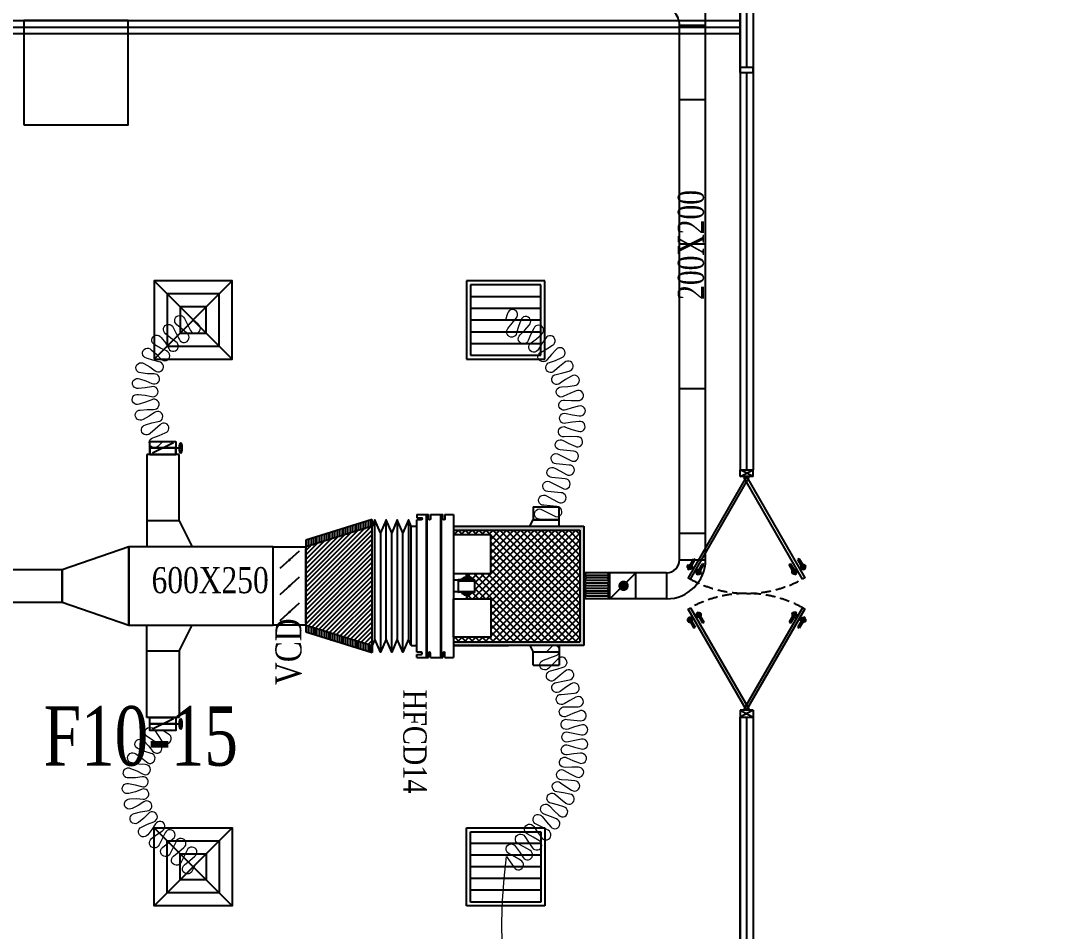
# Model space of a CAD drawing. Header units: metres. Extents: x 352651 to 1421851, y -87441 to -24441.
# Drawn here: x 1179306 to 1187178, y -55456 to -48460 of the extents above; entities that cross this region are included whole.
import ezdxf
from ezdxf.enums import TextEntityAlignment as Align

# ---------------------------------------------------------------- set-up
doc = ezdxf.new("R2010")
doc.units = ezdxf.units.M
doc.header["$LTSCALE"] = 300
doc.header["$MEASUREMENT"] = 0
doc.linetypes.add('DASHED2', pattern=[0.375, 0.25, -0.125])
for name, color, linetype in [('bat noi mem', 4, 'CONTINUOUS'), ('CUA', 8, 'CONTINUOUS'), ('CUAGIO', 2, 'CONTINUOUS'), ('KHUAT', 8, 'DASHED2'), ('KT', 1, 'CONTINUOUS'), ('thiet bi', 11, 'CONTINUOUS'), ('vach', 6, 'CONTINUOUS')]:
    doc.layers.add(name, color=color, linetype=linetype)
doc.layers.add('noi mem', color=5, linetype='BATTING', lineweight=0)
doc.styles.add('PHU', font='vntimeh.shx', dxfattribs={"width": 0.8})
doc.styles.add('ROMANS', font='romans.shx', dxfattribs={"width": 0.75, "bigfont": 'romancvn.shx'})
doc.linetypes.add('BATTING', pattern='A,0.0001,-0.1,[134,ltypeshp.shx,S=0.1,R=0,X=-0.1,Y=0],-0.2,[134,ltypeshp.shx,S=0.1,R=180,X=0.1,Y=0],-0.1', length=0.4001)
pattern_1 = [(90, (1239454.174, -608471.175), (12.5, 6.25), [0, -12.5])]

# ---------------------------------------------------------------- blocks, each defined once
blk = doc.blocks.new('cot1')
at = {"layer": 'vach'}
blk.add_lwpolyline([(-400, -400), (400, -400), (400, 400), (-400, 400)], close=True, dxfattribs=at)
blk = doc.blocks.new('SAD')
at = {"layer": 'CUAGIO', "color": 8}
for p, q in [((-300, -300), (300, 300)), ((300, -300), (-300, 300))]:
    blk.add_line(p, q, dxfattribs=at)
at = {"layer": 'CUAGIO'}
blk.add_lwpolyline([(300, -300), (300, 300), (-300, 300), (-300, -300)], close=True, dxfattribs=at)
at = {"layer": 'CUAGIO', "color": 8}
for points in [[(200, -200), (200, 200), (-200, 200), (-200, -200)], [(100, -100), (100, 100), (-100, 100), (-100, -100)]]:
    blk.add_lwpolyline(points, close=True, dxfattribs=at)
blk = doc.blocks.new('SAG')
at = {"layer": 'CUAGIO'}
for p, q in [((-300, 300), (-300, -300)), ((300, 300), (-300, 300)), ((300, -300), (300, 300)), ((-300, -300), (300, -300))]:
    blk.add_line(p, q, dxfattribs=at)
at = {"layer": 'CUAGIO', "color": 8}
for p, q in [((-270, 270), (-270, -270)), ((270, 270), (-270, 270)), ((-180, -270), (-180, 270)), ((-90, -270), (-90, 270)), ((0, -270), (0, 270)), ((90, -270), (90, 270)), ((180, -270), (180, 270)), ((270, -270), (270, 270)), ((-270, -270), (270, -270))]:
    blk.add_line(p, q, dxfattribs=at)
blk = doc.blocks.new('1-van gio D200')
at = {"layer": 'CUAGIO'}
h = blk.add_hatch(dxfattribs=at)
h.set_pattern_fill('ANSI31', color=256, scale=100, style=0)
edge = h.paths.add_edge_path()
edge.add_ellipse((486127, -58494), major_axis=(-38.1, 0), ratio=0.310482, start_angle=0, end_angle=360, ccw=False)
for p, q in [((486167, -58437.3), (486087.1, -58277.5)), ((486127, -58257.4), (486127, -58494))]:
    blk.add_line(p, q, dxfattribs=at)
at = {"layer": 'CUAGIO', "const_width": 3}
for points in [[(486127, -58457.4), (486177, -58457.4), (486177, -58257.4), (486077, -58257.4), (486077, -58457.4), (486127, -58457.4)], [(486167, -58437.3), (486087.1, -58277.5)], [(486127, -58257.4), (486127, -58494)]]:
    blk.add_lwpolyline(points, dxfattribs=at)
at = {"layer": 'CUAGIO'}
blk.add_lwpolyline([(486177, -58457.4), (486077, -58457.4), (486077, -58257.4), (486177, -58257.4)], close=True, dxfattribs=at)
at = {"layer": 'CUAGIO', "const_width": 5.35}
blk.add_lwpolyline([(486130.7, -58357.4, -1), (486123.3, -58357.4, -1)], format="xyb", close=True, dxfattribs=at)
at = {"layer": 'CUAGIO', "extrusion": (0, 0, -1)}
blk.add_ellipse((486127, -58494), major_axis=(-38.1, 0), ratio=0.310482, start_param=-1.570796, end_param=4.712389, dxfattribs=at)
blk = doc.blocks.new('bac noi mem')
at = {"layer": 'bat noi mem'}
for p, q in [((493886.7, -64673), (493866.7, -64693)), ((494066.7, -64693), (493866.7, -64693)), ((493866.7, -64693), (493886.7, -64713)), ((494046.7, -64673), (493886.7, -64673)), ((494046.7, -64673), (494066.7, -64693)), ((494066.7, -64693), (494046.7, -64713)), ((493886.7, -64713), (493866.7, -64733)), ((494066.7, -64733), (493866.7, -64733)), ((493866.7, -64733), (493886.7, -64753)), ((493886.7, -64753), (493866.7, -64773)), ((494066.7, -64773), (493866.7, -64773)), ((493866.7, -64773), (493886.7, -64793)), ((494046.7, -64713), (493886.7, -64713)), ((494046.7, -64753), (493886.7, -64753)), ((494046.7, -64713), (494066.7, -64733)), ((494066.7, -64733), (494046.7, -64753)), ((494046.7, -64753), (494066.7, -64773)), ((494066.7, -64773), (494046.7, -64793)), ((493886.7, -64793), (493866.7, -64813)), ((494066.7, -64813), (493866.7, -64813)), ((493866.7, -64813), (493886.7, -64833)), ((493886.7, -64833), (493866.7, -64853)), ((494066.7, -64853), (493866.7, -64853)), ((493866.7, -64853), (493886.7, -64873)), ((494046.7, -64793), (493886.7, -64793)), ((494046.7, -64833), (493886.7, -64833)), ((494046.7, -64793), (494066.7, -64813)), ((494066.7, -64813), (494046.7, -64833)), ((494046.7, -64833), (494066.7, -64853)), ((494066.7, -64853), (494046.7, -64873)), ((494046.7, -64873), (493886.7, -64873))]:
    blk.add_line(p, q, dxfattribs=at)

msp = doc.modelspace()

# ---------------------------------------------------------------- hatches: boundary and pattern name
at = {"layer": 'CUAGIO'}
h = msp.add_hatch(dxfattribs=at)
h.set_pattern_fill('DOTS', color=2, scale=200, angle=90, style=0)
h.set_pattern_definition(pattern_1)
h.paths.add_polyline_path([(1181497.1, -52502.4), (1181497.1, -52450), (1182007.1, -52292), (1182007.1, -52344.4)])
h = msp.add_hatch(dxfattribs=at)
h.set_pattern_fill('ANSI31', color=256, scale=200, style=0)
h.set_pattern_definition([(45, (356591.88, -88621.382), (-17.6776695, 17.6776695), [])])
h.paths.add_polyline_path([(1182007.1, -52344.4), (1181497.1, -52502.4), (1181497.1, -53102.4), (1182007.1, -53260.4)])
h = msp.add_hatch(dxfattribs=at)
h.set_pattern_fill('DOTS', color=2, scale=200, angle=-90, style=0)
h.set_pattern_definition([(270, (1213169.591, 545734.478), (12.5, -6.25), [0, -12.5])])
h.paths.add_polyline_path([(1183602.1, -53230.4), (1182632.1, -53230.4), (1182632.1, -53260.4), (1183632.1, -53260.4), (1183632.1, -52344.4), (1182632.1, -52344.4), (1182632.1, -52374.4), (1183602.1, -52374.4)])
at = {"layer": 'CUAGIO', "ltscale": 1.5}
h = msp.add_hatch(dxfattribs=at)
h.set_pattern_fill('ANSI37', color=9, scale=300, angle=-90, style=0)
h.set_pattern_definition([(315, (1243232.635, 498319.52), (26.5165043, 26.5165043), []), (45, (1243232.635, 498319.52), (-26.5165043, 26.5165043), [])])
h.paths.add_polyline_path([(1182918.1, -52705.6), (1182730.7, -52705.6), (1182730.7, -52735), (1182750.9, -52735), (1182750.9, -52745.5), (1182766.7, -52745.5), (1182766.7, -52755.4), (1182791.6, -52755.4, -1), (1182793.7, -52761.9), (1182793.7, -52844.3, -1), (1182791.6, -52850.7), (1182766.7, -52850.7), (1182766.7, -52860.6), (1182750.9, -52860.6), (1182750.9, -52871.2), (1182730.7, -52871.2), (1182730.7, -52900.6), (1182918.1, -52900.6), (1182918.1, -53195.6), (1182632.1, -53195.6), (1182632.1, -53230.4), (1183602.1, -53230.4), (1183602.1, -52374.4), (1182632.1, -52374.4), (1182632.1, -52410.6), (1182918.1, -52410.6)])
at = {"layer": 'CUAGIO'}
h = msp.add_hatch(dxfattribs=at)
h.set_pattern_fill('DOTS', color=2, scale=200, angle=90, style=0)
h.set_pattern_definition(pattern_1)
h.paths.add_polyline_path([(1181497.1, -53154.7), (1181497.1, -53102.4), (1182007.1, -53260.4), (1182007.1, -53312.7)])

# ---------------------------------------------------------------- linework, layer by layer
at = {"layer": 'bat noi mem'}
for p, q in [((1182007.1, -53260.4), (1182007.1, -52344.4)), ((1182028.6, -53210.4), (1182028.6, -52294.4)), ((1182114.3, -53210.4), (1182114.3, -52294.4)), ((1182200, -52294.4), (1182200, -53210.4)), ((1182285.7, -52294.4), (1182285.7, -53210.4)), ((1182071.4, -52394.4), (1182071.4, -53310.4)), ((1182157.1, -53310.4), (1182157.1, -52394.4)), ((1182242.9, -53310.4), (1182242.9, -52394.4))]:
    msp.add_line(p, q, dxfattribs=at)
for points in [[(1182307.1, -52344.4), (1182285.7, -52294.4), (1182242.9, -52394.4), (1182200, -52294.4), (1182157.1, -52394.4), (1182114.3, -52294.4), (1182071.4, -52394.4), (1182028.6, -52294.4), (1182007.1, -52344.4)], [(1182307.1, -53260.4), (1182285.7, -53210.4), (1182242.9, -53310.4), (1182200, -53210.4), (1182157.1, -53310.4), (1182114.3, -53210.4), (1182071.4, -53310.4), (1182028.6, -53210.4), (1182007.1, -53260.4)]]:
    msp.add_lwpolyline(points, dxfattribs=at)
at = {"layer": 'CUA', "linetype": 'Continuous'}
for p, q in [((1184832.1, -48859.6), (1184832.1, -45809.6)), ((1184832.1, -45809.6), (1184832.1, -48859.6)), ((1184882.1, -45809.6), (1184882.1, -48819.6)), ((1184932.1, -45809.6), (1184932.1, -48859.6)), ((1174032.1, -48459.6), (1184832.1, -48459.6)), ((1174032.1, -48509.6), (1184832.1, -48509.6)), ((1174032.1, -48559.6), (1184832.1, -48559.6)), ((1184832.1, -48859.6), (1184832.1, -51909.6)), ((1184882.1, -48859.6), (1184882.1, -51909.6)), ((1184932.1, -48859.6), (1184932.1, -51909.6)), ((1184832.1, -59059.6), (1184832.1, -53809.6)), ((1184832.1, -53809.6), (1184832.1, -58873.5)), ((1184882.1, -53809.6), (1184882.1, -59009.6)), ((1184932.1, -53809.6), (1184932.1, -58959.6))]:
    msp.add_line(p, q, dxfattribs=at)
at = {"layer": 'CUA'}
for p, q in [((1184832.1, -51909.6), (1184931.7, -51909.6)), ((1184931.7, -51962.3), (1184832.1, -51909.6)), ((1184832.1, -51962.3), (1184931.7, -51909.6)), ((1184832.1, -51962.3), (1184832.1, -51909.6)), ((1184931.7, -51962.3), (1184931.7, -51909.6)), ((1184931.7, -51962.3), (1184832.1, -51962.3)), ((1184469.9, -52669.5), (1184424.9, -52643.5)), ((1184433.6, -52680.4), (1184462.5, -52630.2)), ((1184450.5, -52638.5), (1184476.5, -52593.5)), ((1184461.3, -52644.7), (1184487.3, -52599.7)), ((1184476.5, -52593.5), (1184487.3, -52599.7)), ((1184517.2, -52677), (1184543.1, -52631.9)), ((1184528, -52683.2), (1184553.9, -52638.2)), ((1184553.9, -52638.2), (1184543.1, -52631.9)), ((1185209.9, -52638.2), (1185220.7, -52631.9)), ((1185235.9, -52683.2), (1185209.9, -52638.2)), ((1185246.7, -52677), (1185220.7, -52631.9)), ((1185287.3, -52593.5), (1185276.5, -52599.7)), ((1185302.5, -52644.7), (1185276.5, -52599.7)), ((1185313.3, -52638.5), (1185287.3, -52593.5)), ((1185294, -52669.5), (1185338.9, -52643.5)), ((1185330.3, -52680.4), (1185301.3, -52630.2)), ((1184491.5, -52681.9), (1184536.4, -52707.9)), ((1184500.2, -52718.8), (1184529.1, -52668.7)), ((1185272.4, -52681.9), (1185227.4, -52707.9)), ((1185263.7, -52718.8), (1185234.7, -52668.7)), ((1184469.9, -53049.7), (1184424.9, -53075.6)), ((1184433.6, -53038.8), (1184462.5, -53088.9)), ((1184491.5, -53037.2), (1184536.4, -53011.3)), ((1184500.2, -53000.3), (1184529.1, -53050.5)), ((1184517.2, -53042.2), (1184543.1, -53087.2)), ((1184528, -53035.9), (1184553.9, -53081)), ((1185235.9, -53035.9), (1185209.9, -53081)), ((1185246.7, -53042.2), (1185220.7, -53087.2)), ((1185272.4, -53037.2), (1185227.4, -53011.3)), ((1185263.7, -53000.3), (1185234.7, -53050.5)), ((1185294, -53049.7), (1185338.9, -53075.6)), ((1185330.3, -53038.8), (1185301.3, -53088.9)), ((1184450.5, -53080.6), (1184476.5, -53125.7)), ((1184461.3, -53074.4), (1184487.3, -53119.4)), ((1184476.5, -53125.7), (1184487.3, -53119.4)), ((1184553.9, -53081), (1184543.1, -53087.2)), ((1185209.9, -53081), (1185220.7, -53087.2)), ((1185302.5, -53074.4), (1185276.5, -53119.4)), ((1185287.3, -53125.7), (1185276.5, -53119.4)), ((1185313.3, -53080.6), (1185287.3, -53125.7)), ((1184931.7, -53756.8), (1184832.1, -53756.8)), ((1184931.7, -53756.8), (1184832.1, -53809.6)), ((1184832.1, -53756.8), (1184931.7, -53809.6)), ((1184832.1, -53756.8), (1184832.1, -53809.6)), ((1184931.7, -53756.8), (1184931.7, -53809.6)), ((1184832.1, -53809.6), (1184931.7, -53809.6))]:
    msp.add_line(p, q, dxfattribs=at)
at = {"layer": 'CUA', "linetype": 'Continuous'}
msp.add_lwpolyline([(1184932.1, -48859.6), (1184932.1, -48819.6), (1184832.1, -48819.6), (1184832.1, -48859.6)], close=True, dxfattribs=at)
at = {"layer": 'CUA'}
for points in [[(1184451.6, -52749.9), (1184900.2, -51972.9), (1184881.9, -51962.3), (1184433.3, -52739.4)], [(1185312.2, -52749.9), (1184863.6, -51972.9), (1184881.9, -51962.3), (1185330.5, -52739.4)], [(1184451.6, -52969.2), (1184900.2, -53746.2), (1184881.9, -53756.8), (1184433.3, -52979.8)], [(1185312.2, -52969.2), (1184863.6, -53746.2), (1184881.9, -53756.8), (1185330.5, -52979.8)]]:
    msp.add_lwpolyline(points, close=True, dxfattribs=at)
for centre, major_axis in [((1184447.4, -52656.5), (4.7, -17.6)), ((1185249.9, -52694.9), (17.6, -4.7)), ((1184514, -53024.2), (-17.6, 4.7)), ((1185316.5, -53062.7), (-4.7, 17.6))]:
    msp.add_ellipse(centre, major_axis=major_axis, ratio=1, dxfattribs=at)
at = {"layer": 'CUA', "extrusion": (0, 0, -1)}
for centre, major_axis in [((1185316.5, -52656.5), (-4.7, -17.6)), ((1184514, -52694.9), (-17.6, -4.7)), ((1184447.4, -53062.7), (4.7, 17.6)), ((1185249.9, -53024.2), (17.6, 4.7))]:
    msp.add_ellipse(centre, major_axis=major_axis, ratio=1, dxfattribs=at)
at = {"layer": 'CUAGIO'}
for p, q in [((1184567.1, -52601.1), (1184567.1, -48398.3)), ((1184367.1, -52601.1), (1184367.1, -48497.3)), ((1180525.3, -51792.4), (1180275.3, -51792.4)), ((1180275.3, -51792.4), (1180275.3, -52502.4)), ((1180525.3, -52302.4), (1180525.3, -51792.4)), ((1183242.8, -52194.7), (1183442.8, -52194.7)), ((1183442.8, -52294.4), (1183442.8, -52194.7)), ((1180525.3, -52302.4), (1180275.3, -52302.4)), ((1180525.3, -52302.4), (1180625.3, -52502.4)), ((1183242.8, -52294.4), (1183442.8, -52294.4)), ((1183442.8, -52294.4), (1183242.8, -52294.4)), ((1182632.1, -52374.4), (1183602.1, -52374.4)), ((1181446.4, -52535.4), (1181297.9, -52669.3)), ((1184367.1, -52601.1), (1184567.1, -52601.1)), ((1181446.4, -52735.4), (1181297.9, -52869.3)), ((1184267.1, -52701.1), (1183632.1, -52701.1)), ((1184032.1, -52701.1), (1183832.1, -52901.1)), ((1183832.1, -52901.1), (1183832.1, -52701.1)), ((1184032.1, -52901.1), (1184032.1, -52701.1)), ((1184267.1, -52701.1), (1184267.1, -52901.1)), ((1181446.4, -52935.4), (1181297.9, -53069.3)), ((1184267.1, -52901.1), (1183632.1, -52901.1)), ((1180275.3, -53812.4), (1180275.3, -53102.4)), ((1180525.3, -53302.4), (1180625.3, -53102.4)), ((1182632.1, -53230.4), (1183602.1, -53230.4)), ((1182632.1, -53260.4), (1183053.5, -53260.4)), ((1180525.3, -53302.4), (1180275.3, -53302.4)), ((1180525.3, -53302.4), (1180525.3, -53812.4)), ((1183442.8, -53310.4), (1183242.8, -53310.4)), ((1183442.8, -53310.4), (1183242.8, -53310.4)), ((1183442.8, -53310.4), (1183442.8, -53410.1)), ((1183242.8, -53410.1), (1183442.8, -53410.1)), ((1180525.3, -53812.4), (1180275.3, -53812.4))]:
    msp.add_line(p, q, dxfattribs=at)
at = {"layer": 'CUAGIO', "color": 2}
for p, q in [((1184567.1, -48497.3), (1184367.1, -48497.3)), ((1184567.1, -49068.3), (1184367.1, -49068.3)), ((1184567.1, -50178.3), (1184367.1, -50178.3)), ((1184567.1, -51288.3), (1184367.1, -51288.3)), ((1182007.1, -53312.7), (1182007.1, -52292)), ((1182632.1, -52344.4), (1183632.1, -52344.4)), ((1183632.1, -52344.4), (1183632.1, -53260.4)), ((1183602.1, -52374.4), (1183602.1, -53230.4)), ((1184567.1, -52398.3), (1184367.1, -52398.3)), ((1181497.1, -52450), (1181497.1, -52502.4)), ((1181497.1, -53086.9), (1181497.1, -52517.9)), ((1181497.1, -53102.4), (1181497.1, -53154.7)), ((1182007.1, -53260.4), (1182007.1, -53312.7)), ((1183632.1, -53260.4), (1182632.1, -53260.4))]:
    msp.add_line(p, q, dxfattribs=at)
at = {"layer": 'CUAGIO'}
for points in [[(1180500.3, -51792.4), (1180500.3, -51742.4), (1180300.3, -51742.4), (1180300.3, -51792.4)], [(1180137.1, -53102.4), (1180137.1, -52502.4), (1179627.1, -52677.4), (1179627.1, -52927.4)], [(1181247.1, -53102.4), (1181247.1, -52502.4), (1181497.1, -52502.4), (1181497.1, -53102.4)], [(1179627.1, -52677.4), (1178517.1, -52677.4), (1178517.1, -52927.4), (1179627.1, -52927.4)], [(1180500.3, -53812.4), (1180500.3, -53862.4), (1180300.3, -53862.4), (1180300.3, -53812.4)]]:
    msp.add_lwpolyline(points, close=True, dxfattribs=at)
for points in [[(1183242.8, -52194.7), (1183242.8, -52294.4)], [(1182007.1, -52292), (1181497.1, -52450)], [(1181497.1, -53102.4), (1182007.1, -53260.4), (1182007.1, -52344.4), (1181497.1, -52502.4)], [(1183217.6, -52344.4), (1183242.8, -52294.4)], [(1183442.8, -52344.4), (1183442.8, -52294.4)], [(1181497.1, -53154.7), (1182007.1, -53312.7)], [(1183217.6, -53260.4), (1183242.8, -53310.4)], [(1183442.8, -53260.4), (1183442.8, -53310.4)], [(1183242.8, -53410.1), (1183242.8, -53310.4)]]:
    msp.add_lwpolyline(points, dxfattribs=at)
at = {"layer": 'CUAGIO', "color": 2}
msp.add_lwpolyline([(1180137.1, -52502.4), (1180137.1, -53102.4), (1181247.1, -53102.4), (1181247.1, -52502.4)], close=True, dxfattribs=at)
at = {"layer": 'CUAGIO'}
for points, const_width in [([(1181372.1, -52607.4, 1), (1181372.1, -52597.4, 1)], 10), ([(1181372.1, -52807.4, 1), (1181372.1, -52797.4, 1)], 10), ([(1183937.6, -52781.1, 1), (1183937.6, -52821.1, 1)], 40), ([(1181372.1, -53007.4, 1), (1181372.1, -52997.4, 1)], 10)]:
    msp.add_lwpolyline(points, format="xyb", close=True, dxfattribs=dict(at, const_width=const_width))
for centre, radius, start, end in [((1184217.1, -48497.3), 150, 0, 90.00989), ((1184267.1, -52601.1), 100, 270, 0), ((1184267.1, -52601.1), 300, 270, 0)]:
    msp.add_arc(centre, radius, start, end, dxfattribs=at)
at = {"layer": 'KHUAT'}
for centre, start, end in [((1184881.9, -51960.3), 241.40997, 298.59003), ((1184881.9, -53758.8), 61.40997, 118.59003)]:
    msp.add_arc(centre, 899.3, start, end, dxfattribs=at)
at = {"layer": 'noi mem', "linetype": 'ByBlock', "ltscale": 1.5}
for points in [[(1183342.8, -52294.4), (1183292.1, -52289.3, -1.333333), (1183313.7, -52217.5), (1183358.8, -52241.1), (1183403.9, -52264.8, 1.333333), (1183425.4, -52192.9), (1183374.7, -52187.9), (1183324, -52182.9, -1.333333), (1183345.5, -52111), (1183390.6, -52134.7), (1183435.8, -52158.3, 1.333333), (1183457.3, -52086.4), (1183406.6, -52081.4), (1183355.9, -52076.4, -1.333333), (1183377.4, -52004.5), (1183422.5, -52028.2), (1183467.6, -52051.8, 1.333333), (1183489.1, -51980), (1183438.5, -51974.9), (1183387.8, -51969.9, -1.333333), (1183409.3, -51898), (1183454.4, -51921.7), (1183499.5, -51945.3, 1.333333), (1183521, -51873.5), (1183470.3, -51868.4), (1183419.6, -51863.4, -1.333333), (1183441.1, -51791.6), (1183486.3, -51815.2), (1183531.4, -51838.8, 1.333333), (1183552.9, -51767), (1183502.2, -51762), (1183451.6, -51757.2, -1.333333), (1183472.8, -51685.2), (1183517.9, -51708.7), (1183564.8, -51729.7, 1.333333), (1183582, -51656.7), (1183530.6, -51654.6), (1183480.2, -51656.3, -1.333333), (1183492.2, -51582.2), (1183539.5, -51599.7), (1183588.9, -51613.9, 1.333333), (1183595.6, -51539.2), (1183544.4, -51544.4), (1183494.8, -51553.2, -1.333333), (1183496.1, -51478.2), (1183545.5, -51488.8), (1183596.4, -51495.9, 1.333333), (1183592.5, -51421), (1183542.6, -51433.3), (1183494.6, -51449.1, -1.333333), (1183485.4, -51374.6), (1183535.7, -51378.2), (1183587.1, -51378, 1.333333), (1183572.7, -51304.4), (1183525, -51323.7), (1183479.8, -51346, -1.333333), (1183460.1, -51273.7), (1183510.4, -51270.1), (1183561.3, -51262.6, 1.333333), (1183536.6, -51191.8), (1183492.1, -51217.6), (1183450.5, -51246.1, -1.333333), (1183420.8, -51177.2), (1183470.1, -51166.6), (1183519.4, -51152, 1.333333), (1183484.9, -51085.4), (1183444.6, -51117.2), (1183407.4, -51151.4, -1.333333), (1183368.3, -51087.4), (1183415.6, -51069.8), (1183462.3, -51048.4, 1.333333), (1183418.8, -50987.4), (1183383.3, -51024.6), (1183351.3, -51063.6, -1.333333), (1183303.6, -51005.8), (1183347.9, -50981.8), (1183391.2, -50954, 1.333333), (1183339.5, -50899.7), (1183309.6, -50941.5), (1183283.5, -50984.7, -1.333333), (1183228, -50934.2), (1183268.5, -50904.1), (1183307.4, -50870.5, 1.333333), (1183248.5, -50824.1), (1183224.9, -50869.7), (1183205.1, -50916.1, -1.333333), (1183143.1, -50874), (1183178.9, -50838.5), (1183212.7, -50799.7, 1.333333), (1183147.8, -50762.1), (1183130.9, -50810.6), (1183116.5, -50859.4, -1.333333), (1183049.9, -50824.9), (1183081.5, -50785), (1183113.1, -50745.1, 1.333333), (1183046.4, -50710.7), (1183032.1, -50759.6)], [(1180400.3, -51692.4), (1180363.3, -51727.5, -1.333333), (1180323.1, -51664.1), (1180370.6, -51645.6), (1180418.1, -51627.3, 1.333333), (1180378.1, -51563.9), (1180341.1, -51598.9), (1180301.1, -51631.6, -1.333333), (1180265.5, -51565.6), (1180314.8, -51550.2), (1180364.1, -51540.4, 1.333333), (1180335.4, -51471.1), (1180293.6, -51499.1), (1180247.9, -51523.1, -1.333333), (1180226.4, -51451.2), (1180277.8, -51446.1), (1180328.1, -51446.5, 1.333333), (1180314, -51372.8), (1180267.4, -51391.8), (1180217.7, -51406, -1.333333), (1180211.2, -51331.3), (1180262.6, -51336.7), (1180311.7, -51347.2, 1.333333), (1180312.8, -51272.2), (1180263.4, -51281.4), (1180211.9, -51285.2, -1.333333), (1180220.6, -51210.8), (1180269.8, -51226.4), (1180315.8, -51246.7, 1.333333), (1180332.1, -51173.5), (1180281.8, -51172.4), (1180230.6, -51165.8, -1.333333), (1180254.2, -51094.6), (1180299.2, -51119.9), (1180340.1, -51149.1, 1.333333), (1180370.9, -51080.7), (1180321.9, -51069.5), (1180273, -51052.6, -1.333333), (1180310.6, -50987.7), (1180349.5, -51021.6), (1180383.7, -51058.4, 1.333333), (1180427.7, -50997.7), (1180381.9, -50976.8), (1180337.5, -50950.4, -1.333333), (1180387.4, -50894.4), (1180418.7, -50935.5), (1180444.8, -50978.5, 1.333333), (1180500.1, -50927.8), (1180459.5, -50898.1), (1180420.5, -50865.3, -1.333333), (1180479, -50818.3), (1180502.7, -50863.4), (1180526.3, -50908.6, 1.333333), (1180584.8, -50861.7), (1180545.8, -50828.8), (1180506.9, -50796, -1.333333), (1180565.4, -50749), (1180589, -50794.2), (1180612.6, -50839.3, 1.333333), (1180671.1, -50792.4), (1180632.1, -50759.6)], [(1191170.9, -53607.5, -1.333333), (1183038.3, -54879.1), (1183067.3, -54921.5), (1183096.2, -54963.9, 1.333333), (1183147, -54908.7), (1183102.4, -54883.3), (1183057.7, -54858, -1.333333), (1183108.6, -54802.8), (1183137.5, -54845.2), (1183166.4, -54887.6, 1.333333), (1183217.2, -54832.5), (1183172.6, -54807.1), (1183128, -54781.8, -1.333333), (1183178.8, -54726.6), (1183207.7, -54769), (1183236.6, -54811.4, 1.333333), (1183287.5, -54756.3), (1183242.8, -54730.9), (1183198.2, -54705.5, -1.333333), (1183249, -54650.4), (1183277.9, -54692.8), (1183307.9, -54734.8, 1.333333), (1183357.7, -54678.7), (1183312.3, -54654), (1183266.3, -54631.9, -1.333333), (1183313.3, -54573.5), (1183344.8, -54613.6), (1183378.7, -54652.6, 1.333333), (1183422.8, -54591.9), (1183375.2, -54571.7), (1183327.3, -54554.2, -1.333333), (1183368.4, -54491.5), (1183403.6, -54528.4), (1183441.1, -54563.8, 1.333333), (1183479.1, -54499.2), (1183429.9, -54483.7), (1183380.5, -54470.9, -1.333333), (1183415.3, -54404.5), (1183453.9, -54437.8), (1183494.7, -54469.4, 1.333333), (1183526.2, -54401.4), (1183475.7, -54390.8), (1183425.3, -54382.8, -1.333333), (1183453.4, -54313.3), (1183495.1, -54342.7), (1183538.8, -54370.3, 1.333333), (1183563.5, -54299.5), (1183512.2, -54293.8), (1183461.3, -54290.8, -1.333333), (1183482.6, -54218.9), (1183526.9, -54244.1), (1183573.1, -54267.3, 1.333333), (1183590.8, -54194.4), (1183539.2, -54193.8), (1183488.2, -54195.8, -1.333333), (1183502.4, -54122.1), (1183549, -54142.9), (1183597.2, -54161.5, 1.333333), (1183607.7, -54087.2), (1183556.3, -54091.6), (1183505.7, -54098.5, -1.333333), (1183512.7, -54023.9), (1183561.1, -54040), (1183610.9, -54053.8, 1.333333), (1183614.2, -53978.9), (1183563.4, -53988.2), (1183513.8, -54000.1, -1.333333), (1183513.4, -53925.1), (1183563.2, -53936.4), (1183614, -53945.3, 1.333333), (1183610, -53870.4), (1183560.4, -53884.7), (1183512.2, -53901.3, -1.333333), (1183504.5, -53826.7), (1183555.1, -53833.1), (1183606.6, -53837.1, 1.333333), (1183595.4, -53762.9), (1183547.4, -53781.9), (1183501, -53803.1, -1.333333), (1183486.1, -53729.6), (1183537.1, -53731.1), (1183588.7, -53730, 1.333333), (1183570.3, -53657.3), (1183524.4, -53680.9), (1183480.3, -53706.5, -1.333333), (1183458.4, -53634.8), (1183509.3, -53631.3), (1183560.5, -53625.2, 1.333333), (1183535.1, -53554.6), (1183491.7, -53582.6), (1183450.3, -53612.3, -1.333333), (1183421.5, -53543.1), (1183471.8, -53534.7), (1183522.3, -53523.6, 1.333333), (1183490.1, -53455.9), (1183449.6, -53487.9), (1183411.3, -53521.6, -1.333333), (1183375.9, -53455.4), (1183425.2, -53442.2), (1183474.3, -53426.3, 1.333333), (1183435.8, -53362), (1183398.6, -53397.8), (1183362.6, -53434.4, -1.333333), (1183322.3, -53371.2), (1183370.7, -53354.1), (1183419.1, -53337, 1.333333), (1183378.8, -53273.7), (1183342.8, -53310.4)], [(1180647.5, -54944.2), (1180624.9, -54990, -1.333333), (1180566.1, -54943.5), (1180605.5, -54910.9), (1180644.8, -54878.3, 1.333333), (1180586, -54831.8), (1180563.4, -54877.6), (1180540.7, -54923.5, -1.333333), (1180481.9, -54877), (1180521.3, -54844.4), (1180560.7, -54811.8, 1.333333), (1180501.8, -54765.2), (1180479.2, -54811.1), (1180456.6, -54856.9, -1.333333), (1180397.7, -54810.4), (1180437.1, -54777.8), (1180476.5, -54745.2, 1.333333), (1180417.6, -54698.7), (1180395, -54744.6), (1180371.2, -54790.3, -1.333333), (1180313.3, -54742.7), (1180353.6, -54710.5), (1180396, -54683.2, 1.333333), (1180343, -54630.2), (1180315.7, -54672.5), (1180282.9, -54712.7, -1.333333), (1180235.9, -54654.3), (1180282.1, -54630.8), (1180329.3, -54613.1, 1.333333), (1180288.7, -54550), (1180253, -54585.7), (1180212.5, -54618, -1.333333), (1180178.9, -54550.9), (1180229, -54537.7), (1180278.9, -54530.5, 1.333333), (1180252.6, -54460.2), (1180210.2, -54487.5), (1180163.7, -54510.5, -1.333333), (1180145, -54437.9), (1180196.8, -54435.6), (1180247.1, -54439, 1.333333), (1180236.2, -54364.8), (1180189, -54382.5), (1180138.8, -54395.2, -1.333333), (1180135.8, -54320.3), (1180186.9, -54329), (1180235.4, -54342.9, 1.333333), (1180240.4, -54268.1), (1180190.5, -54275.5), (1180138.7, -54277.2, -1.333333), (1180151.7, -54203.4), (1180199.8, -54222.6), (1180244.2, -54246.5, 1.333333), (1180264.9, -54174.5), (1180214.6, -54171.1), (1180163.6, -54161.9, -1.333333), (1180191.9, -54092.4), (1180234.9, -54121.5), (1180273.2, -54154.2, 1.333333), (1180308.7, -54088.1), (1180260.2, -54074.2), (1180212.3, -54054.4, -1.333333), (1180254.7, -53992.5), (1180290.5, -54029.9), (1180321.1, -54070.1, 1.333333), (1180369.7, -54013), (1180325.3, -53989.1), (1180282, -53961.9, -1.333333), (1180334.4, -53908.2), (1180362.8, -53950.7), (1180391.1, -53993.3, 1.333333), (1180443.5, -53939.7), (1180400.3, -53912.4)]]:
    msp.add_lwpolyline(points, format="xyb", dxfattribs=at)
at = {"layer": 'thiet bi'}
for p, q in [((1182350.1, -52253.4), (1182439.1, -52253.4)), ((1182423.9, -53351.9), (1182423.9, -52253.9)), ((1182429.4, -53351.9), (1182429.4, -52253.9)), ((1182455.1, -52253.4), (1182550.1, -52253.4)), ((1182535.4, -53351.9), (1182535.4, -52253.9)), ((1182540.4, -53351.9), (1182540.4, -52253.9)), ((1182566.1, -52253.4), (1182632.1, -52253.4)), ((1182307.1, -53260.4), (1182307.1, -52344.4)), ((1182307.1, -52344.4), (1182350.1, -52344.4)), ((1182350.1, -53311.9), (1182350.1, -52294)), ((1182710.5, -52745.5), (1182710.5, -52735)), ((1182710.5, -52735), (1182750.9, -52735)), ((1182730.7, -52735), (1182730.7, -52705.6)), ((1182750.9, -52745.5), (1182750.9, -52735)), ((1182665.3, -52758.6), (1182632.1, -52758.6)), ((1182793.7, -52755.4), (1182667.6, -52755.4)), ((1182667.6, -52755.4), (1182667.6, -52850.7)), ((1182667.6, -52761.9), (1182793.7, -52761.9)), ((1182694.7, -52755.4), (1182694.7, -52745.5)), ((1182694.7, -52745.5), (1182766.7, -52745.5)), ((1182766.7, -52755.4), (1182766.7, -52745.5)), ((1182793.7, -52755.4), (1182793.7, -52850.7)), ((1182665.3, -52847.5), (1182632.1, -52847.5)), ((1182667.6, -52844.3), (1182793.7, -52844.3)), ((1182793.7, -52850.7), (1182667.6, -52850.7)), ((1182694.7, -52850.7), (1182694.7, -52860.6)), ((1182694.7, -52860.6), (1182766.7, -52860.6)), ((1182710.5, -52860.6), (1182710.5, -52871.2)), ((1182710.5, -52871.2), (1182750.9, -52871.2)), ((1182730.7, -52871.2), (1182730.7, -52900.6)), ((1182750.9, -52860.6), (1182750.9, -52871.2)), ((1182766.7, -52850.7), (1182766.7, -52860.6)), ((1182307.1, -53260.4), (1182350.1, -53260.4)), ((1182350.1, -53352.4), (1182439.1, -53352.4)), ((1182455.1, -53352.4), (1182550.1, -53352.4)), ((1182566.1, -53352.4), (1182632.1, -53352.4))]:
    msp.add_line(p, q, dxfattribs=at)
for points in [[(1182350.1, -52253.4), (1182350.1, -52278)], [(1182455.1, -52253.4), (1182550.1, -52253.4)], [(1182632.1, -52253.4), (1182632.1, -53352.4)], [(1182350.1, -53352.4), (1182350.1, -53327.9)], [(1182455.1, -53352.4), (1182550.1, -53352.4)]]:
    msp.add_lwpolyline(points, dxfattribs=at)
for points in [[(1182455.1, -52253.4), (1182455.1, -52286, -1), (1182439.1, -52286), (1182439.1, -52253.4)], [(1182566.1, -52253.4), (1182566.1, -52286, -1), (1182550.1, -52286), (1182550.1, -52253.4)], [(1182350.1, -52278), (1182382.1, -52278, -1), (1182382.1, -52294), (1182350.1, -52294)], [(1182350.1, -53327.9), (1182382.1, -53327.9, 1), (1182382.1, -53311.9), (1182350.1, -53311.9)], [(1182455.1, -53352.4), (1182455.1, -53319.9, 1), (1182439.1, -53319.9), (1182439.1, -53352.4)], [(1182566.1, -53352.4), (1182566.1, -53319.9, 1), (1182550.1, -53319.9), (1182550.1, -53352.4)]]:
    msp.add_lwpolyline(points, format="xyb", dxfattribs=at)
for points in [[(1182918.1, -52705.6), (1182918.1, -52410.6), (1182632.1, -52410.6), (1182632.1, -52705.6)], [(1182918.1, -52900.6), (1182918.1, -53195.6), (1182632.1, -53195.6), (1182632.1, -52900.6)]]:
    msp.add_lwpolyline(points, close=True, dxfattribs=at)
for centre, start, end in [((1182668.7, -52758.6), 108.04953, 251.95047), ((1182792.7, -52758.6), 288.04953, 71.95047), ((1182668.7, -52847.5), 108.04953, 251.95047), ((1182792.7, -52847.5), 288.04953, 71.95047)]:
    msp.add_arc(centre, 3.41, start, end, dxfattribs=at)

# ---------------------------------------------------------------- block references
at = {"layer": 'CUAGIO'}
for name, p, rotation in [('SAD', (1180632.1, -50759.6), 270), ('SAG', (1183032.1, -50759.6), 270), ('1-van gio D200', (1122042.9, -537869.4), 90), ('1-van gio D200', (1122042.9, -539989.4), 90)]:
    msp.add_blockref(name, p, dxfattribs=dict(at, rotation=rotation))
msp.add_blockref('bac noi mem', (689765.5, 11971.8), dxfattribs=at)
at = {"layer": 'CUAGIO', "xscale": -1}
for name, p, rotation in [('SAD', (1180632.1, -54959.6), 270), ('SAG', (1183032.1, -54959.6), 90)]:
    msp.add_blockref(name, p, dxfattribs=dict(at, rotation=rotation))
at = {"layer": 'vach'}
msp.add_blockref('cot1', (1179732.1, -48859.6), dxfattribs=at)

# ---------------------------------------------------------------- texts
at = {"layer": 'CUAGIO', "color": 2, "style": 'PHU', "width": 0.75}
msp.add_text('200x200', height=200, rotation=90, dxfattribs=at).set_placement((1184554.1, -50183.3), align=Align.CENTER)
at = {"layer": 'CUAGIO', "color": 2, "insert": (1181212.6, -52657.7), "char_height": 200, "width": 1155.253, "attachment_point": 3, "style": 'PHU'}
msp.add_mtext('600x250', dxfattribs=at)
at = {"layer": 'CUAGIO', "color": 2, "style": 'PHU'}
for s, insert, char_height, width, attachment_point, rotation in [('VCD', (1181263.7, -53562.1), 200, 439.881, 1, 90), ('hfcd14', (1182243.2, -53598.8), 180, 795.013, 7, 270)]:
    msp.add_mtext(s, dxfattribs=dict(at, insert=insert, char_height=char_height, width=width, attachment_point=attachment_point, rotation=rotation))
at = {"layer": 'KT', "ltscale": 1.5, "insert": (1179483.4, -53726.1), "char_height": 456.096, "width": 2517.297, "attachment_point": 1, "style": 'ROMANS'}
msp.add_mtext('{\\fTimes New Roman|b0|i0|c0|p18;F10-15}', dxfattribs=at)

doc.saveas('drawing.dxf')
